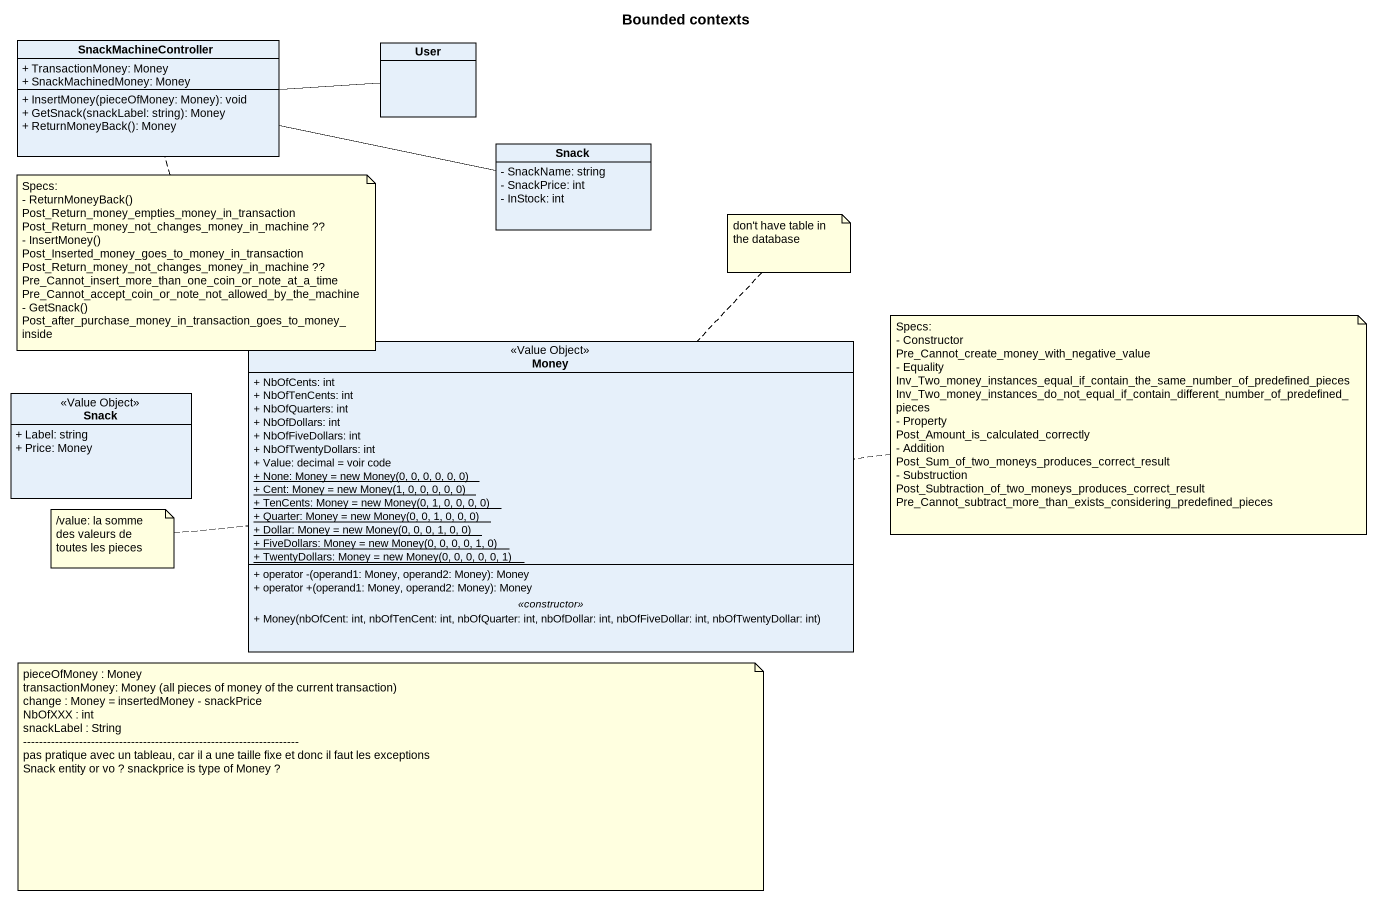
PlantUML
@startuml
title Bounded contexts
hide circle
hide empty members
skinparam classAttributeIconSize 0
class SnackMachineController {
  + TransactionMoney: Money
  + SnackMachinedMoney: Money
  + InsertMoney(pieceOfMoney: Money): void
  + GetSnack(snackLabel: string): Money
  + ReturnMoneyBack(): Money
}
class User
class Snack {
  - SnackName: string
  - SnackPrice: int
  - InStock: int
}
class Money <<Value Object>> {
  + NbOfCents: int
  + NbOfTenCents: int
  + NbOfQuarters: int
  + NbOfDollars: int
  + NbOfFiveDollars: int
  + NbOfTwentyDollars: int
  + Value: decimal = voir code
  {static} {field} + None: Money = new Money(0, 0, 0, 0, 0, 0)
  {static} {field} + Cent: Money = new Money(1, 0, 0, 0, 0, 0)
  {static} {field} + TenCents: Money = new Money(0, 1, 0, 0, 0, 0)
  {static} {field} + Quarter: Money = new Money(0, 0, 1, 0, 0, 0)
  {static} {field} + Dollar: Money = new Money(0, 0, 0, 1, 0, 0)
  {static} {field} + FiveDollars: Money = new Money(0, 0, 0, 0, 1, 0)
  {static} {field} + TwentyDollars: Money = new Money(0, 0, 0, 0, 0, 1)
  --
  + operator -(operand1: Money, operand2: Money): Money
  + operator +(operand1: Money, operand2: Money): Money
  .. <<constructor>> ..
  + Money(nbOfCent: int, nbOfTenCent: int, nbOfQuarter: int, nbOfDollar: int, nbOfFiveDollar: int, nbOfTwentyDollar: int)
}
class "Snack" as Snack_2 <<Value Object>> {
  + Label: string
  + Price: Money
}
User -left- SnackMachineController
Snack -left- SnackMachineController
note bottom of SnackMachineController
  Specs:
  - ReturnMoneyBack()
  Post_Return_money_empties_money_in_transaction
  Post_Return_money_not_changes_money_in_machine ??
  - InsertMoney()
  Post_Inserted_money_goes_to_money_in_transaction
  Post_Return_money_not_changes_money_in_machine ??
  Pre_Cannot_insert_more_than_one_coin_or_note_at_a_time
  Pre_Cannot_accept_coin_or_note_not_allowed_by_the_machine
  - GetSnack()
  Post_after_purchase_money_in_transaction_goes_to_money_inside
end note
note top of Money : don't have table in the database
note right of Money
  Specs:
  - Constructor
  Pre_Cannot_create_money_with_negative_value
  - Equality
  Inv_Two_money_instances_equal_if_contain_the_same_number_of_predefined_pieces
  Inv_Two_money_instances_do_not_equal_if_contain_different_number_of_predefined_pieces
  - Property
  Post_Amount_is_calculated_correctly
  - Addition
  Post_Sum_of_two_moneys_produces_correct_result
  - Substruction
  Post_Subtraction_of_two_moneys_produces_correct_result
  Pre_Cannot_subtract_more_than_exists_considering_predefined_pieces
end note
note left of Money : /value: la somme des valeurs de toutes les pieces
note as N5
  pieceOfMoney : Money
  transactionMoney: Money (all pieces of money of the current transaction)
  change : Money = insertedMoney - snackPrice
  NbOfXXX : int
  snackLabel : String
  ~--~--~--~--~--~--~--~--~--~--~--~--~--~--~--~--~--~--~--~--~--~--~--~--~--~--~--~--~--~--~--~--~--~---
  pas pratique avec un tableau, car il a une taille fixe et donc il faut les exceptions
  Snack entity or vo ? snackprice is type of Money ?
end note
@enduml
